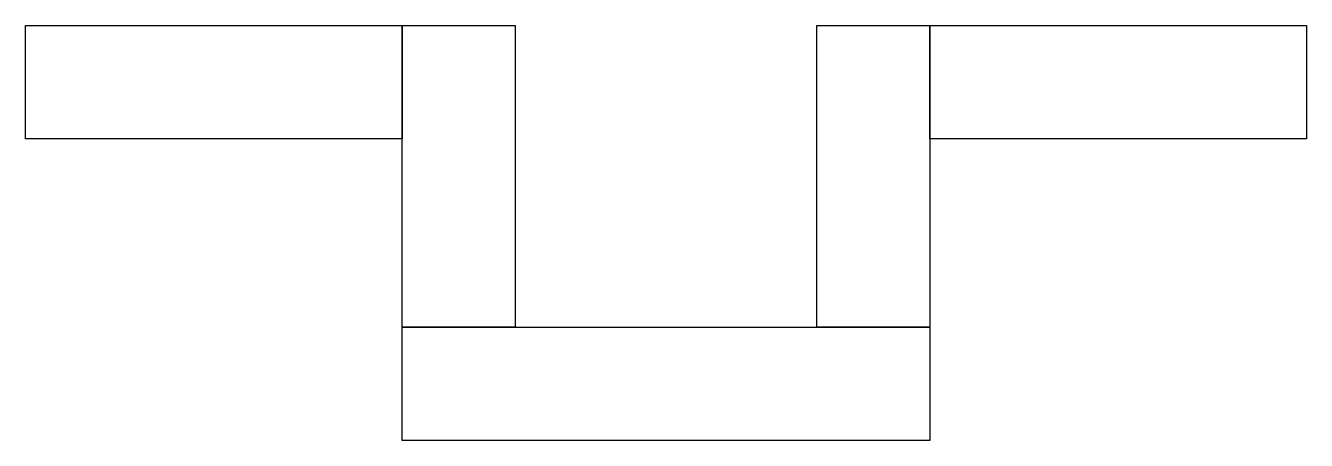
# Model space of a CAD drawing. Header units: millimetres. Extents: x 0 to 17, y -5.5 to 0.
import ezdxf

# ---------------------------------------------------------------- set-up
doc = ezdxf.new("R2010")
doc.units = ezdxf.units.MM
doc.layers.get('0').update_dxf_attribs({"linetype": 'CONTINUOUS'})

msp = doc.modelspace()

# ---------------------------------------------------------------- linework, layer by layer
msp.add_lwpolyline([(0, 0), (5, 0), (6.5, 0), (6.5, -4), (5, -4), (12, -4), (10.5, -4), (10.5, 0), (12, 0), (17, 0), (17, -1.5), (12, -1.5), (12, 0), (12, -4), (12, -5.5), (5, -5.5), (5, -4), (5, 0), (5, -1.5), (0, -1.5)], close=True)

doc.saveas('drawing.dxf')
